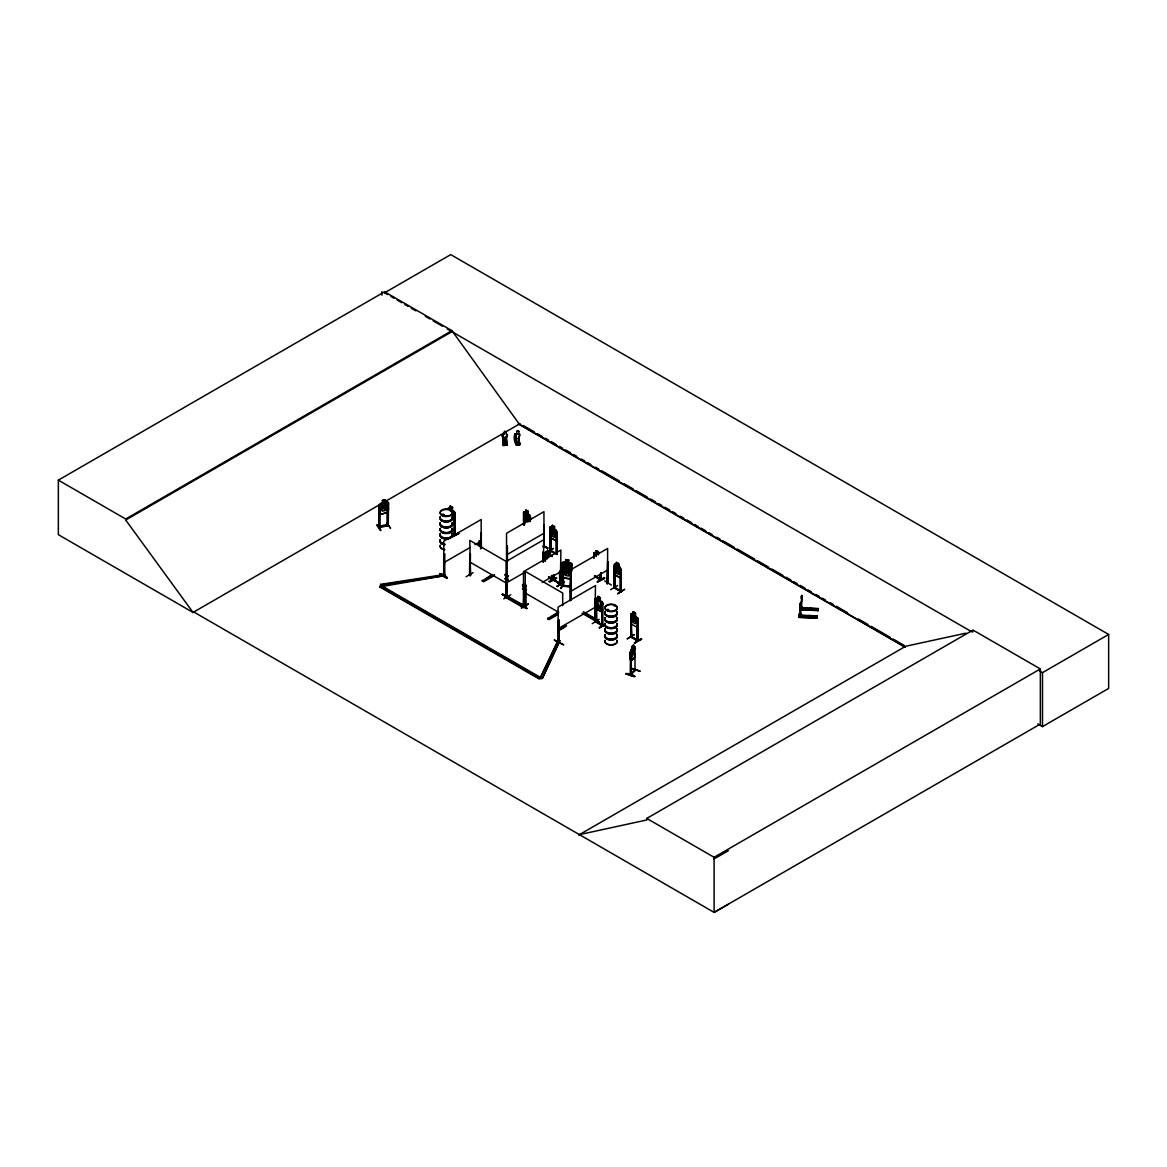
<?xml version="1.0" encoding="UTF-8"?>
<svg xmlns="http://www.w3.org/2000/svg" width="1167" height="1167" viewBox="0 0 1167 1167"><rect width="100%" height="100%" fill="white"/><g stroke="black" fill="none" stroke-linecap="round" stroke-linejoin="round"><path stroke-width="1.5" d="M800.474 614.892L800.752 607.511M800.285 616.161L800.65 607.701M801.539 608.882L801.817 598.029M800.329 608.08L800.387 606.709L802.298 606.957L800.299 607.511L800.358 603.106M800.708 606.563L800.474 605.119L800.533 607.511M801.51 602.201L801.51 599.648M801.744 597.84C801.671 590.56 801.423 603.645 801.408 596.906M800.343 607.526L800.547 606.709L800.46 608.868L800.387 606.709M801.671 599.823L801.7 598.335M800.416 606.388L800.329 609.014M801.554 596.629L801.744 595.899M799.045 617.358L799.132 616.614L799.045 617.343L816.885 618.277M799.264 615.826L799.351 615.097L817.206 616.074L799.264 615.826L799.351 615.097L799.074 616.993L816.973 617.533M799.337 615.417L817.206 616.103M800.183 610.064L818.096 610.253L800.168 610.064L800.183 608.576M800.387 608.532L800.474 607.803L818.344 608.795L800.212 608.62L800.212 609.83L818.082 610.589L818.315 608.532L816.506 608.445L816.214 610.341M817.104 616.745L817.192 615.826L815.383 615.724L815.091 617.635M818.009 610.983L818.096 610.253L800.212 609.364L800.416 616.161M818.242 609.451L818.315 608.532M506.259 443.81L506.711 436.764A2.203 1.794 -7.4 0 0 506.259 433.949L506.113 431.571L504.611 431.382M518.907 443.256L519.359 436.298A2.203 1.794 -7.4 0 0 518.907 433.482L518.848 431.236M800.474 603.354L800.285 604.448M800.329 603.339L800.474 605.119M800.402 608.532L800.474 607.803L800.197 609.714M799.628 614.805L799.264 613.988L801.175 614.25L800.883 617.08L800.898 616.001L799.074 616.059M801.175 614.25L799.424 614.819M810.759 615.68L808.935 615.388L808.643 617.299M811.882 608.386L810.073 608.109L809.767 610.005M810.759 615.49L810.452 617.387M811.882 608.197L811.59 610.108M814.172 615.855L812.363 615.578L812.072 617.474M815.295 608.561L813.487 608.284L813.195 610.195M814.172 615.665L813.88 617.562M815.295 608.386L815.004 610.283M817.192 615.826L816.9 617.912L799.059 617.314M634.994 670.617L635.067 646.824C628.284 645.599 627.861 668.939 634.658 657.123L635.154 653.972M504.99 443.606L505.311 442.891L505.384 443.854M505.296 443.825L505.034 442.891L505.369 443.693M517.652 443.241L517.988 442.541M517.812 443.256L518.06 442.818M625.906 673.84C643.105 680.93 631.172 672.09 625.906 673.855M442.424 514.91L443.854 514.618M450.404 511.058L450.083 510.752M608.62 610.297L608.27 609.48M608.722 610.166L607.161 610.297M439.901 574.149C443.11 571.64 454.897 584.755 439.944 574.076M502.218 594.543L502.612 593.872L509.643 597.898M509.308 598.496L502.233 594.499L505.384 595.841M519.651 604.652C520.92 601.676 532.108 612.354 523.895 607.073M520.001 604.36L527.105 608.474M554.237 640.143C571.67 648.298 561.371 644.52 554.529 639.924M383.783 506.026L381.361 504.232L383.257 506.828L381.273 510.446L383.899 507.266C385.008 511.19 388.669 508.9 384.497 506.551L386.437 503.152L383.943 505.894M548.534 556.674L549.817 555.156L550.518 555.798M617.401 568.84L619.546 567.702L618.087 569.904L619.619 573.931L617.635 570.211C616.716 573.828 614.017 570.926 617.139 569.336L615.695 565.484L617.547 568.927M379.406 504.757L380.34 514.297L387.429 512.663L388.465 509.775L388.436 502.583L387.371 501.898L380.325 503.517L379.406 504.757L379.217 527.936L380.136 526.959M454.094 521.664L454.736 512.371L453.963 511.044M556.046 540.817L556.892 538.746M556.892 538.643L556.105 540.934L550.839 537.71L550.138 534.749M601.734 611.931L602.508 609.816M620.173 577.928L621.048 575.696L620.173 577.928L614.907 574.704L614.061 571.757L614.849 574.762L620.26 577.884M637.693 625.001L636.905 627.292L631.507 624.17L630.793 614.002L631.61 613.434L637.765 617.927L637.765 625.06M634.25 618.204L636.278 617.066L636.467 622.259L635.315 623.718L633.17 622.478L632.018 619.692L633.17 611.683L635.475 613.011L635.388 615.709M801.685 595.433L801.408 597.154M811.517 609.101L810.263 609.378L810.511 608.576M810.438 616.278L808.964 616.205M376.795 525.281L377.32 524.727L380.938 530.402M380.486 530.591L376.839 525.238M567.031 566.097C567.279 563.442 572.559 562.377 567.891 566.564L569.817 570.05L567.06 566.987M563.442 567.235L562.436 568.037L563.515 567.279L570.809 568.271L571.888 569.423L570.809 568.271M570.24 574.106L568.665 576.002L565.718 575.564L564.142 573.216L564.142 568.256L565.616 567.498M568.737 565.368L565.587 564.901L565.587 567.556M563.413 577.942L562.465 575.098L563.413 577.942L570.838 578.978L563.442 577.884M568.737 568.023L570.24 569.16L570.225 600.509M546.506 552.575L553.479 548.534M556.761 578.103L549.803 582.129M617.591 585.528L610.647 589.685M627.306 638.933L634.381 634.542L627.365 638.597M528.52 604.039L521.255 607.963M599.225 619.312L592.209 623.689M563.413 564.23L562.465 564.288L563.413 564.23L563.428 586.024L562.377 585.105M565.659 562.217L565.659 559.562L568.81 560.058L568.665 562.844L570.24 563.967L570.24 568.927L568.665 570.809L565.732 570.357L564.172 567.993L564.172 563.034L565.732 562.392L565.762 559.664M562.494 569.861L563.457 572.661L570.867 573.741L563.457 572.661M568.81 560.058L565.732 559.737M570.838 563.019L571.918 564.186L570.838 563.019L563.515 561.896L562.523 562.684L562.465 585.878L571.188 586.957M570.984 565.601L571.932 565.543L570.984 565.601L570.853 600.13M560.598 588.445L563.69 582.552L561.064 588.416M563.632 582.581L561.123 588.533M562.377 585.892L570.969 586.986M563.325 585.221L563.428 586.024M570.955 586.461L563.428 585.469L571.188 586.17M558.103 641.048L559.051 640.771L558.016 641.033L540.511 677.487L557.986 640.42L559.854 640.712L542.363 678.465L539.139 678.961L379.713 586.913L381.084 585.455L444.933 575.579L379.713 586.913M542.363 678.465L559.854 640.712M516.835 431.104L516.704 433.584A2.203 1.794 -7.4 0 0 516.252 436.429L516.704 443.358M470.491 575.535L469.79 553.537L469.542 575.346L470.52 575.491L469.79 540.409L507.178 562.013L507.193 596.687M525.223 605.337L525.763 606.709L525.296 584.565L524.99 606.986L523.618 607.774L504.932 596.979L506.288 595.52L507.018 596.104M561.852 626.81L562.786 626.971L562.392 627.934L561.75 626.781L561.808 627.613L561.983 626.562L562.786 627.758L562.771 627M595.622 621.865L602.58 625.891L602.58 602.683L596.395 598.248L595.112 599.152L595.039 620.786L594.864 599.021L596.497 598.19M596.643 621.384L595.914 620.932M596.41 621.53L595.608 621.107L596.643 622.171L596.57 605.936M601.997 624.753L602.931 624.928L595.914 621.719L595.841 598.802M454.109 535.186L454.809 535.507L454.882 512.342L448.712 507.835L447.982 508.36M550.197 549.803L550.736 551.189L550.897 534.807M549.934 550.766L554.821 553.537M551.991 576.002L551.962 579.649L551.743 578.307M552.297 578.715L548.796 576.906M548.796 577.475L552.224 579.372M560.175 584.317L553.231 579.532L554.267 580.582M560.496 584.186L561.254 584.098L560.583 584.477M594.557 575.914L601.049 579.124L600.013 579.065M614.046 587.016C616.774 587.366 612.369 588.051 614.805 587.395M620.377 590.648L621.048 590.983M616.366 565.018L614.805 564.113L621.048 568.562L621.048 591.771L620.567 591.173M630.793 614.002L630.822 637.211L631.216 636.205M637.547 640.304L637.765 641.135L637.693 617.912M630.997 636.949L638.028 640.96L637.941 619.371L637.065 619.137L637.065 640.814L637.299 626.198M630.34 674.161L634.688 669.96M631.143 674.57L630.836 652.849L630.647 675.051L635.504 670.15M630.399 651.711L630.34 674.949L635.242 669.187L635.184 669.975M379.187 526.93L387.269 525.296M379.187 506.128L380.15 506.128L379.187 506.128L379.085 527.747L380.106 527.513M388.421 525.019L387.634 525.267M444.715 574.85L443.693 575.025L444.612 574.864M444.467 574.631L443.941 576.002L444.729 575.579L444.642 554.004L443.766 554.237L444.642 554.004M507.018 595.243L506.347 595.768M544.245 546.579L543.618 546.944M560.218 585.163L561.254 584.886L560.919 563.165L560.466 585.309L560.991 583.923M558.803 640.639L558.264 642.01L558.803 641.412M607.934 582.552L607.161 582.931L607.701 582.333M606.928 583.573L607.963 583.296L607.628 561.575L607.161 583.719L607.628 582.377M581.983 613.186L594.455 620.392L595.812 619.546L595.039 619.998M442.089 514.749L442.862 514.297M442.774 515.42L443.883 514.939M451.935 513.684L453.409 511.584L452.65 511.058M614.178 605.95L614.513 605.921M507.237 577.563L508.024 580.626L506.551 578.073L508.404 576.119L506.58 577.213L505.121 574.704L506.07 574.791L506.959 576.979L506.274 577.49L505.121 574.704M506.959 576.979L507.864 575.812M525.252 585.849L523.006 589.291L525.792 586.155L523.968 587.249L522.51 584.74L524.391 584.536L523.079 585.061M505.501 574.47L506.653 577.257L505.092 578.949L508.404 576.119M452.431 518.133L453.584 516.675L453.584 511.715L452.431 510.169L452.592 507.412L450.214 506.128L452.592 507.412M522.466 588.985L524.041 587.307L522.889 584.507M504.377 431.454L504.071 434.124A2.203 1.794 -7.4 0 0 503.619 436.983L504.071 443.898M630.807 650.194L632.003 649.202L631.858 646.474L633.55 644.87L634.206 652.674L631.901 657.138L631.099 655.825M634.644 646.416L633.491 647.67L633.55 644.87M635.49 648.531L634.746 648.881M630.793 660.916L634.629 657.065M631.332 668.297L639.968 671.156L631.084 668.151M630.355 674.03L631.187 673.928M635.184 669.231L635.14 670.529M639.954 671.127L631.128 668.487M443.766 575.798L444.715 575.637M543.341 545.908L547.702 547.994M560.058 583.515C532.633 567.322 581.414 595.666 553.479 580.174M558.132 641.762L558.103 607.117L595.491 585.528L594.893 620.538M558.978 641.69L558.73 619.867L558.978 641.631M595.214 620.727L594.791 619.867L595.812 619.546M503.911 438.427L504.698 439.113M504.509 445.356L503.371 445.429L502.262 434.678L504.465 445.386L503.385 436.764M516.85 444.715C514.603 445.094 511.569 431.221 518.192 434.182M514.662 434.562L515.799 434.489L517.098 444.831L514.895 434.139L518.192 433.993M503.356 445.415L507.164 445.225L506.04 436.633M506.653 444.102L505.997 445.283L505.851 440.105M515.989 444.86L519.796 444.685L518.629 439.565M519.271 444.715L519.286 443.562M563.573 561.983L562.494 562.742L562.552 585.922M607.307 609.48L607.117 609.626M608.211 610.005L607.949 609.422M608.561 610.195L608.022 610.429M523.531 524.683L523.575 512.298L525.879 512.678M523.575 512.298L524.304 511.773L529.628 514.939L528.097 514.049L529.176 515.654L529.176 520.613M545.893 551.933L545.091 552.502L547.542 552.968M593.843 558.089L593.813 552.939L596.118 553.318M614.878 564.069L614.061 564.638L614.134 587.832M810.175 616.716L810.263 615.972M480.541 548.607L481.169 532.648L481.417 548.388M480.775 548.753L481.417 532.779M470.126 574.879L469.455 574.47L470.199 575.681L470.418 553.902M507.164 546.025L507.164 561.633M543.472 561.502L543.939 524.8L544.187 546.564L543.238 546.812M543.662 546.885L544.187 524.946M473.073 572.661L466.114 576.746M543.311 546.769L548.052 548.213L543.428 545.572M505.69 575.025L506.711 574.252L507.178 575.127L506.084 574.631M543.093 551.597L543.093 562.217L543.472 553.041L543.72 560.116M543.72 553.173L542.845 553.406M505.092 578.949L505.617 579.255M507.455 580.305L508.404 580.407M560.641 585.236L561.167 563.311M525.588 606.65L525.938 584.93M503.721 598.831L510.723 594.791M525.792 586.155L524.873 586.082M524.844 590.342L525.792 590.444L524.844 590.342C522.933 587.089 525.34 587.132 525.792 590.444M557.972 582.552L564.638 586.345M523.881 605.673L523.75 605.746M560.291 585.119L560.919 550.051L523.516 571.64L523.443 606.388L524.479 606.111L524.391 584.536M523.516 606.344L524.158 584.39M525.442 606.154L523.618 607.103L504.932 596.308M564.988 586.534L557.68 582.654M570.473 583.31L570.473 600.64M607.292 583.675L607.876 561.721M604.681 580.962L611.406 585.09M558.73 619.867L558.978 620.013M595.929 600.174L596.57 600.538M601.968 603.893L602.843 604.112L601.968 603.893L601.895 625.439L602.916 625.745L596.41 621.748M559.256 629.903C571.13 621.88 566.199 627 559.547 630.107M593.288 618.904L599.605 622.055L592.165 618.262M604.9 624.155L599.313 627.861L605.25 624.739M193.897 612.048L193.138 612.5L58.35 534.676L58.35 480.148L384.585 291.794L451.935 330.669L519.286 424.088L904.892 646.722M384.585 291.794L384.585 292.8L450.739 254.61L1108.65 634.454L1108.65 688.428L1042.496 726.618L1037.769 723.876M58.35 480.148L125.7 519.023L451.935 330.669M728.383 904.25L714.102 912.39L193.81 612.004L193.036 612.442L125.7 520.03L451.935 331.676M193.036 612.442L520.044 423.65M454.211 535.201L454.415 513.407L455.13 535.405M455.057 513.772L454.182 513.553M455.013 534.515L454.342 534.398M458.529 533.013L452.898 536.251L458.864 533.611M452.956 536.616L458.573 533.421M528.024 522.072L525.879 520.832L524.727 518.046L525.879 510.023L528.184 511.35L525.879 510.198M524.406 514.122C522.699 512.488 525.85 523.137 524.406 524.917M443.766 562.698L470.257 547.411M474.94 544.712L481.169 541.109M529.672 514.866L530.474 519.84M530.402 516.325L530.329 521.62M529.774 521.095L530.008 517.346M530.649 517.71L529.774 517.492M552.283 525.369L554.661 526.653L554.515 529.395L555.667 530.941L555.667 535.901L554.515 537.36L552.37 536.12L551.218 533.334L552.37 525.325C555.302 532.444 542.888 521.766 556.119 530.226L556.965 531.568L557.14 554.602M550.27 529.045L550.736 551.189L550.022 550.853L549.993 527.644L550.795 527.076L550.27 550.634L555.069 553.406M506.536 554.865L543.939 533.275M554.588 529.351L556.076 530.212M549.993 534.763L550.693 537.812L556.178 540.89M556.892 531.612L556.892 552.939M543.472 539.913L506.084 561.502L506.011 596.264L502.51 594.324M556.251 532.779L557.14 533.013L556.251 532.779L556.251 554.369M494.443 575.462L483.532 581.764L482.175 580.976L491.526 574.908M486.843 578.278L491.526 575.579M482.175 580.305L483.532 581.093L494.443 574.791M547.469 552.837L547.469 550.182L549.759 551.51L549.686 554.208L552.064 556.426M546.185 552.458L553.187 548.417M545.368 561.094L545.12 554.048L545.996 554.267M506.084 583.092L524.785 572.297M504.932 596.979L506.288 596.191L523.429 606.081M542.217 582.435L560.919 571.64M593.813 552.939L594.091 557.943M594.616 552.37L598.335 554.69L598.496 551.947L598.496 554.602M551.276 579.182L551.597 575.491M548.68 581.589L556.046 577.694M570.225 570.05L607.628 548.461L607.555 583.135M559.766 583.763L559.533 571.363M557.242 586.534L563.909 581.852L557.242 586.49M594.484 576.44L594.791 575.783L600.246 578.934M570.225 591.64L607.628 570.05M620.333 591.392L620.333 569.773L621.209 570.007L621.282 591.64L614.353 587.628L614.105 566.185L614.98 566.403M620.158 567.206L618.743 566.301L618.743 563.646L616.366 562.363L615.301 570.327L616.439 573.114L618.598 574.354L619.735 572.895L619.735 567.935L618.598 563.734L616.439 562.494L616.526 565.105M600.086 574.281C599.444 582.698 601.326 580.451 600.713 572.837M597.402 581.589L604.448 577.577L597.446 581.647M597.504 582.041L604.798 578.19L597.402 582.041M621.209 570.007L620.333 569.773M558.424 614.207L549.073 619.604L547.717 618.816L558.614 611.844M547.717 618.816L558.614 612.515M547.717 618.131L549.073 618.918L558.424 613.521M598.058 599.094L597.985 596.483L600.363 597.767L600.232 611.158M595.681 598.759L595.724 621.967M600.276 597.81L597.985 596.483M600.305 600.494L601.355 602.055L601.355 607.015L600.203 608.488L598.058 607.248L596.906 604.448L596.906 599.488L598.058 599.269M620.26 590.765L614.805 587.614L620.946 590.998M595.681 605.877L596.366 608.941L601.793 612.048L602.624 609.991M617.664 593.726L624.71 589.262L617.751 593.726M602.58 602.741L602.551 625.848M558.103 628.707L595.491 607.117M583.544 613.419L594.455 619.706L595.812 618.918L583.354 611.727M631.785 637.401L631.07 615.403L631.537 637.547M630.793 621.121L631.507 624.17M379.713 586.242L539.139 678.275L542.363 677.794M630.763 636.38L637.226 639.983M631.216 636.992L637.693 641.091M634.425 642.711L641.427 638.626L634.76 643.265M634.425 643.002L641.792 639.253M578.657 835.076L905.665 646.27L965.911 633.17M579.415 834.624L646.766 819.978L646.766 818.417L973.001 630.063L1040.351 668.939L1040.351 724.036L714.102 912.39L714.102 857.293L1040.351 668.939M973.001 631.624L972.242 632.076L447.238 328.963M1039.374 670.835L1042.496 672.644L1108.65 634.454M714.102 858.868L728.383 850.728M504.042 438.354L503.984 439.186M506.536 561.998L506.536 533.275L543.939 511.686L544.012 546.36M507.032 595.389L506.011 595.476L506.799 596.074M442.439 514.822L443.431 515.143L443.022 514.239M443.65 515.172L442.789 515.303M608.415 610.297L607.788 609.539M502.875 434.955L504.275 445.269M516.879 444.7L515.158 434.518M518.688 444.758L519.534 444.583M630.88 674.395L631.099 650.865L631.945 649.173M379.187 527.717L388.086 525.631C389.18 523.618 377.904 525.894 379.363 527.922M387.444 525.777L387.371 504.246L388.334 504.232L387.502 504.421M517.258 430.842L518.352 430.783M444.291 575.477L444.394 553.858M444.131 575.944L444.014 554.369M506.711 595.068L505.997 595.418L526.025 606.534M558.453 641.952L558.337 620.377M504.042 438.515L504.786 438.471M382.382 500.395L385.416 499.695L385.343 502.525L386.861 503.05L386.861 508.01L385.343 510.49L382.528 511.131L381.025 509.366L381.025 504.407L382.528 503.167L382.426 500.453M382.528 500.512L385.343 499.855M380.34 514.297L387.356 512.59M387.021 522.889L390.289 528.272M386.525 523.049L390.668 528.199M449.135 509.148L450.287 508.929L450.287 506.084M595.039 553.669L596.191 553.45L596.191 550.62L598.496 551.947M810.015 616.628L809.271 616.584M454.342 534.18L454.561 534.997L451.614 533.392M454.474 534.997L454.415 520.613M600.246 578.701L600.684 580.087L594.557 576.483M620.508 590.4L620.946 591.786L614.105 587.774M380.588 584.375L381.084 586.126L380.588 584.375L444.437 574.5L444.933 575.579M380.588 585.046L405.416 581.21M408.961 580.655L421.375 578.744M424.919 578.19L428.479 577.636M432.023 577.096L435.568 576.542M439.113 576.002L442.658 575.448M517.346 438.559L516.485 438.398M595.929 621.763L602.843 625.672M562.406 627.89L561.735 627.481L562.654 627.686M454.663 534.719L451.614 532.823M631.07 636.992L631.07 615.403M503.473 444.131L506.77 443.985M516.106 443.577L519.403 443.445M503.604 444.233L503.867 444.977M516.237 443.693L516.5 444.423M810.7 608.693L811.517 609.247L810.263 609.232M809.577 615.972L810.438 616.424M567.162 567.002C567.95 568.708 561.123 571.465 566.578 566.345L564.624 563.005L567.206 565.835M818.33 608.853L800.431 608.299M800.387 608.284L818.3 609.086M800.197 608.766L802.035 608.707L802.006 609.801L802.298 606.957M799.264 615.563L817.177 616.336M799.089 616.657L816.988 617.606M562.684 584.857L563.325 584.988M443.197 514.428L443.533 514.735M565.689 565.003L568.635 565.441M523.691 606.534L523.764 584.9M442.862 515.231L442.191 515.172M519.067 444.729L518.702 441.272M507.12 445.254L505.807 436.546M518.075 430.623L518.863 431.309M630.238 658.844L630.895 660.96M551.962 578.861L548.548 577.052M553.698 580.218L553.552 574.82M380.106 526.725L380.063 527.761L380.019 505.938M593.624 618.918L599.269 622.142M528.199 603.923L521.62 607.774M524.464 605.513L523.91 606.49M506.259 596.395L509.658 598.335M384.585 292.8L387.721 294.609M390.857 296.418L393.994 298.227M397.116 300.036L401.813 302.749M404.949 304.558L408.085 306.367M411.222 308.176L415.919 310.889M425.313 316.315L430.01 319.029M433.147 320.837L442.541 326.249M523.195 425.459L534.209 431.819M537.36 433.643L542.086 436.37M545.222 438.179L548.373 440.003M551.524 441.812L556.251 444.539M559.401 446.363L562.538 448.186M565.689 449.995L570.415 452.723M573.566 454.547L576.702 456.355M581.429 459.083L584.579 460.907M587.73 462.715L590.867 464.539M595.593 467.267L598.744 469.076M601.895 470.899L619.21 480.892M623.922 483.619L633.375 489.075M636.511 490.884L647.539 497.244M650.675 499.068L655.402 501.795M658.553 503.604L661.704 505.428M664.854 507.251L669.566 509.964M672.717 511.788L675.868 513.611M680.58 516.325L683.731 518.148M686.882 519.971L691.608 522.699M694.759 524.508L697.895 526.332M701.046 528.14L705.772 530.868M708.923 532.692L712.06 534.501M716.786 537.228L719.937 539.052M723.088 540.861L734.101 547.221M737.252 549.044L754.568 559.037M757.704 560.86L768.732 567.22M771.868 569.029L782.897 575.404M786.033 577.213L790.759 579.941M793.91 581.764L797.061 583.573M800.212 585.396L804.924 588.124M808.075 589.933L811.225 591.757M815.937 594.484L819.088 596.293M822.239 598.117L825.39 599.926M830.116 602.653L833.253 604.477M836.403 606.286L847.417 612.66M858.445 619.021L867.883 624.462M871.034 626.285L889.925 637.182M893.061 639.005L904.089 645.366M518.25 423.942L905.125 647.306M552.37 525.5L554.515 526.74M596.191 550.795L598.335 552.035M556.426 553.625L550.736 550.62L556.294 553.654M545.85 552.079L551.991 556.469M549.613 555.142L547.469 553.902L547.469 558.847M633.097 611.727L635.475 613.011L635.315 615.753L636.467 617.299L634.819 619.269L636.234 623.28L634.352 619.575C633.608 623.207 630.647 620.333 633.871 618.7L632.426 614.834L634.323 618.364M598.058 600.159L600.246 601.53M598.058 605.119L600.203 606.359M548.548 577.607L552.064 579.634L552.224 575.856M631.785 636.832L637.59 640.289M584.915 613.302L594.266 618.7M525.296 593.04L558.016 611.931M469.79 562.013L507.178 583.602M381.084 585.455L540.511 677.487M382.659 587.03L480.527 643.542M483.678 645.366L488.419 648.093M491.57 649.917L502.627 656.292M505.778 658.115L538.921 677.254M646.766 818.417L714.102 857.293M387.327 502L388.465 502.641L388.275 525.909M517.141 444.802C515.683 445.561 516.208 441.082 516.354 443.387L519.403 442.497L519.286 444.306M502.525 435.072L503.429 445.415M503.867 445.386L503.473 443.197L506.507 443.81L506.77 443.052L506.653 444.86M594.689 576.235L601.049 579.911L600.961 572.705M553.333 580.422L553.304 574.952M550.766 555.798L549.613 551.597M388.465 509.775L387.429 512.663M601.807 601.457L602.624 602.858M452.694 517.185L453.452 517.71L452.431 514.924M444.437 575.171L444.933 576.25M596.177 554.296L595.418 553.873L596.41 556.455M525.413 590.662L524.246 587.832L525.223 590.108M522.51 584.74L523.662 587.526M508.024 580.626L506.857 577.796L507.835 580.072M523.458 584.827L524.348 587.016M529.001 521.357L527.528 517.623L529.001 515.522L528.184 515.041L527.032 516.718L525.135 513.188L526.58 517.054C523.385 518.586 526.244 521.634 527.061 517.929L528.286 521.124M548.154 557.199L546.725 553.333L548.607 556.863M449.572 509.541L452.431 511.044L452.431 516.004M443.693 575.812L443.766 541.109L481.169 519.519L481.169 548.242M518.673 436.093L519.782 444.7M518.644 437.61L519.709 444.7M515.289 434.518L516.704 444.846M514.895 434.139L516.281 444.744M506.711 436.764L506.726 436.852A2.203 1.794 -7.4 0 0 506.259 434.036L506.259 434.036M505.836 438.398L506.726 445.269M505.807 441.622L506.288 445.167M504.071 434.124L504.056 434.051A2.203 1.794 -7.4 0 0 503.604 436.896L503.619 436.983M502.875 436.794L504.071 445.386M801.335 602.026L801.306 601.297M799.424 614.353L799.337 616.147M1042.496 672.644L1042.496 726.618M799.264 613.988L799.074 616.993M620.581 569.642L620.377 591.436M614.98 571.801L614.805 588.183L614.732 566.549M602.201 610.954L602.318 625.366M600.319 574.135L600.319 579.532M598.058 596.439L598.044 609.903M596.337 600.684L596.41 622.317M571.947 564.128L571.932 570.94M571.071 565.412L571.101 600.276M562.684 605.629L562.684 593.04L525.296 571.451L525.092 606.359M559.781 571.217L559.781 583.806M556.499 532.648L556.499 554.237M554.179 575.185L554.004 580.758L553.931 575.316M547.469 550.182L546.316 558.191M545.748 554.413L545.748 559.81M545.164 552.458L545.12 561.239M528.184 511.35L528.024 514.093M524.173 514.253L524.173 525.048M523.647 512.386L523.779 524.552M507.412 546.171L507.412 561.765M506.945 575.273L506.959 596.906L506.711 581.195M506.784 546.535L506.784 562.144M506.551 574.762L506.478 596.352M506.332 574.762L506.303 596.57M480.177 540.919L480.177 546.316M479.943 541.065L479.943 546.462M479.535 540.554L479.535 545.952M479.301 540.7L479.301 546.098M387.371 504.246L387.4 526.04M381.945 291.59L381.945 295.163M125.7 519.023L125.7 520.03M617.007 623.309A6.141 3.545 0 0 1 611.07 627.773A6.141 3.545 0 0 1 605.133 623.309M617.037 612.69A6.185 3.574 0 0 1 611.07 617.183A6.185 3.574 0 0 1 605.09 612.69M617.037 611.698A6.185 3.574 0 0 1 611.07 616.191A6.185 3.574 0 0 1 605.09 611.698M617.037 618.656A6.185 3.574 0 0 1 611.07 623.149A6.185 3.574 0 0 1 605.09 618.656M616.497 617.416A6.273 3.618 0 0 1 611.887 622.813A6.273 3.618 0 0 1 605.002 618.291M616.497 617.11A6.273 3.618 0 0 1 611.887 622.507A6.273 3.618 0 0 1 605.002 617.985M617.037 617.649A6.185 3.574 0 0 1 611.07 622.142A6.185 3.574 0 0 1 605.09 617.649M616.497 611.464A6.273 3.618 0 0 1 611.887 616.862A6.273 3.618 0 0 1 605.002 612.339M616.497 611.158A6.273 3.618 0 0 1 611.887 616.555A6.273 3.618 0 0 1 605.002 612.033M617.051 623.645A6.2 3.574 0 0 1 611.07 628.138A6.2 3.574 0 0 1 605.075 623.645M617.022 624.199A6.156 3.559 0 0 1 611.07 628.677A6.156 3.559 0 0 1 605.119 624.199M617.007 640.289A6.141 3.545 0 0 1 611.07 644.753A6.141 3.545 0 0 1 605.133 640.289M617.051 623.893A6.2 3.574 0 0 1 611.07 628.386A6.2 3.574 0 0 1 605.075 623.893M617.037 629.669A6.185 3.574 0 0 1 611.07 634.162A6.185 3.574 0 0 1 605.09 629.669M617.037 628.677A6.185 3.574 0 0 1 611.07 633.17A6.185 3.574 0 0 1 605.09 628.677M617.037 635.636A6.185 3.574 0 0 1 611.07 640.129A6.185 3.574 0 0 1 605.09 635.636M616.497 634.396A6.273 3.618 0 0 1 611.887 639.793A6.273 3.618 0 0 1 605.002 635.271M616.497 634.089A6.273 3.618 0 0 1 611.887 639.487A6.273 3.618 0 0 1 605.002 634.965M617.037 634.629A6.185 3.574 0 0 1 611.07 639.122A6.185 3.574 0 0 1 605.09 634.629M616.497 628.444A6.273 3.618 0 0 1 611.887 633.841A6.273 3.618 0 0 1 605.002 629.319M616.497 628.138A6.273 3.618 0 0 1 611.887 633.535A6.273 3.618 0 0 1 605.002 629.013M617.037 640.625A6.185 3.574 0 0 1 611.07 645.132A6.185 3.574 0 0 1 605.09 640.625M452.256 517.565A6.171 3.559 0 0 1 446.29 522.043A6.171 3.559 0 0 1 440.338 517.565M452.256 516.558A6.171 3.559 0 0 1 446.29 521.051A6.171 3.559 0 0 1 440.338 516.558M452.271 523.516A6.185 3.574 0 0 1 446.29 528.009A6.185 3.574 0 0 1 440.324 523.516M452.358 523.166A6.273 3.618 0 0 1 446.29 527.717A6.273 3.618 0 0 1 440.236 523.166M452.358 522.86A6.273 3.618 0 0 1 446.29 527.411A6.273 3.618 0 0 1 440.236 522.86M452.271 522.524A6.185 3.574 0 0 1 446.29 527.017A6.185 3.574 0 0 1 440.324 522.524M452.358 517.2A6.273 3.618 0 0 1 446.29 521.766A6.273 3.618 0 0 1 440.236 517.2M452.358 516.893A6.273 3.618 0 0 1 446.29 521.459A6.273 3.618 0 0 1 440.236 516.893M452.271 528.52A6.185 3.574 0 0 1 446.29 533.013A6.185 3.574 0 0 1 440.324 528.52M452.242 529.074A6.156 3.559 0 0 1 446.29 533.552A6.156 3.559 0 0 1 440.338 529.074M444.7 549.511A6.171 3.559 0 0 1 440.338 545.149M452.285 528.753A6.2 3.574 0 0 1 446.29 533.246A6.2 3.574 0 0 1 440.309 528.753M452.271 534.544A6.185 3.574 0 0 1 451.658 537.258M450.666 537.987A6.185 3.574 0 0 1 443.197 538.556A6.185 3.574 0 0 1 440.324 534.544M452.271 533.538A6.185 3.574 0 0 1 446.29 538.045A6.185 3.574 0 0 1 440.324 533.538M444.7 544.872A6.171 3.559 0 0 1 440.338 540.496M444.671 544.581A6.273 3.618 0 0 1 440.236 540.146M444.671 544.274A6.273 3.618 0 0 1 440.236 539.84M444.7 543.88A6.185 3.574 0 0 1 440.324 539.504M452.358 534.18A6.273 3.618 0 0 1 446.29 538.746A6.273 3.618 0 0 1 440.236 534.18M452.358 533.873A6.273 3.618 0 0 1 446.29 538.439A6.273 3.618 0 0 1 440.236 533.873M444.7 549.847A6.171 3.559 0 0 1 440.338 545.485M631.435 650.69L632.456 652.718L631.391 656.948L632.777 652.951L634.162 654.118L633.112 652.017L634.148 648.05L632.806 651.74L631.522 650.559M626.139 673.505L634.731 676.422L626.139 673.549M555.55 536.849L553.552 533.217C552.793 536.849 549.847 533.975 553.056 532.342L551.626 528.476L553.508 532.006C554.354 528.491 557.097 531.496 554.019 532.911L555.55 536.849M440.251 573.843L447.355 577.942L440.236 573.887M569.919 575.287L567.162 572.399C565.951 576.381 562.188 574.427 566.491 571.713L564.522 568.387L567.118 571.203L569.802 569.16L567.804 571.932L569.919 575.287M633.141 645.701L632.178 647.568L633.141 645.701M633.404 648.531L631.901 650.048L631.901 655.008L633.404 653.491L633.404 648.531M604.929 624.505L599.313 627.861L604.987 624.593M523.575 519.432L524.216 522.524L523.575 519.432M594.091 554.34L594.718 554.704L594.091 554.34M563.924 582.187L556.863 586.315L563.938 582.231M384.847 500.424L383.039 501.722L384.847 500.424M385.343 503.4L382.528 504.056L382.528 509.016L385.343 508.36L385.343 503.4M505.763 443.314L504.742 443.27C503.677 445.867 506.945 445.05 505.763 443.314M518.396 442.774L517.375 442.731C516.31 445.313 519.578 444.496 518.396 442.774M568.139 565.747L566.243 565.47L566.243 566.345L568.139 566.622L568.139 565.747M568.665 568.927L565.718 568.489L565.718 573.449L568.665 573.872L568.665 568.927M568.154 560.554L566.258 560.262L566.258 561.137L568.154 561.429L568.154 560.554M568.665 563.734L565.732 563.267L565.732 568.227L568.665 568.679L568.665 563.734M527.644 511.671L526.259 510.869L527.644 512.546L527.644 511.671M554.135 526.959L552.75 526.157L554.135 527.849L554.135 526.959M597.956 552.254L596.57 551.466L597.956 553.143L597.956 552.254M618.204 563.953L616.832 563.15L618.204 564.843L618.204 563.953M528.024 514.983L525.865 513.713L525.879 518.702L528.024 519.942L528.024 514.983M554.515 530.285L552.37 529.045L552.37 533.99L554.515 535.23L554.515 530.285M618.598 567.279L616.439 566.039L616.439 570.999L618.598 572.238L618.598 567.279M549.234 551.816L547.848 551.014L549.234 552.706L549.234 551.816M452.052 507.733L450.666 506.93L452.052 508.608L452.052 507.733M634.936 613.317L633.55 612.515L634.936 614.207L634.936 613.317M635.315 616.628L633.17 615.388L633.17 620.348L635.315 621.588L635.315 616.628M599.823 598.073L598.438 597.285L599.823 598.963L599.823 598.073M607.978 610.735A6.185 3.574 0 0 0 617.255 607.642A6.185 3.574 0 0 0 607.978 604.55A6.185 3.574 0 0 0 607.978 610.735M607.992 611.216A6.156 3.559 0 0 0 617.226 608.138A6.156 3.559 0 0 0 607.992 605.06A6.156 3.559 0 0 0 607.992 611.216M443.197 515.581A6.185 3.574 0 0 0 452.475 512.488A6.185 3.574 0 0 0 443.197 509.395A6.185 3.574 0 0 0 443.197 515.581M443.212 516.091A6.156 3.559 0 0 0 452.46 513.013A6.156 3.559 0 0 0 443.212 509.935A6.156 3.559 0 0 0 443.212 516.091M446.29 532.808A6.2 3.574 0 0 0 452.285 528.301A6.156 3.559 0 0 1 446.29 532.633A6.156 3.559 0 0 1 440.338 528.17A6.2 3.574 0 0 0 446.29 532.808"/></g></svg>
